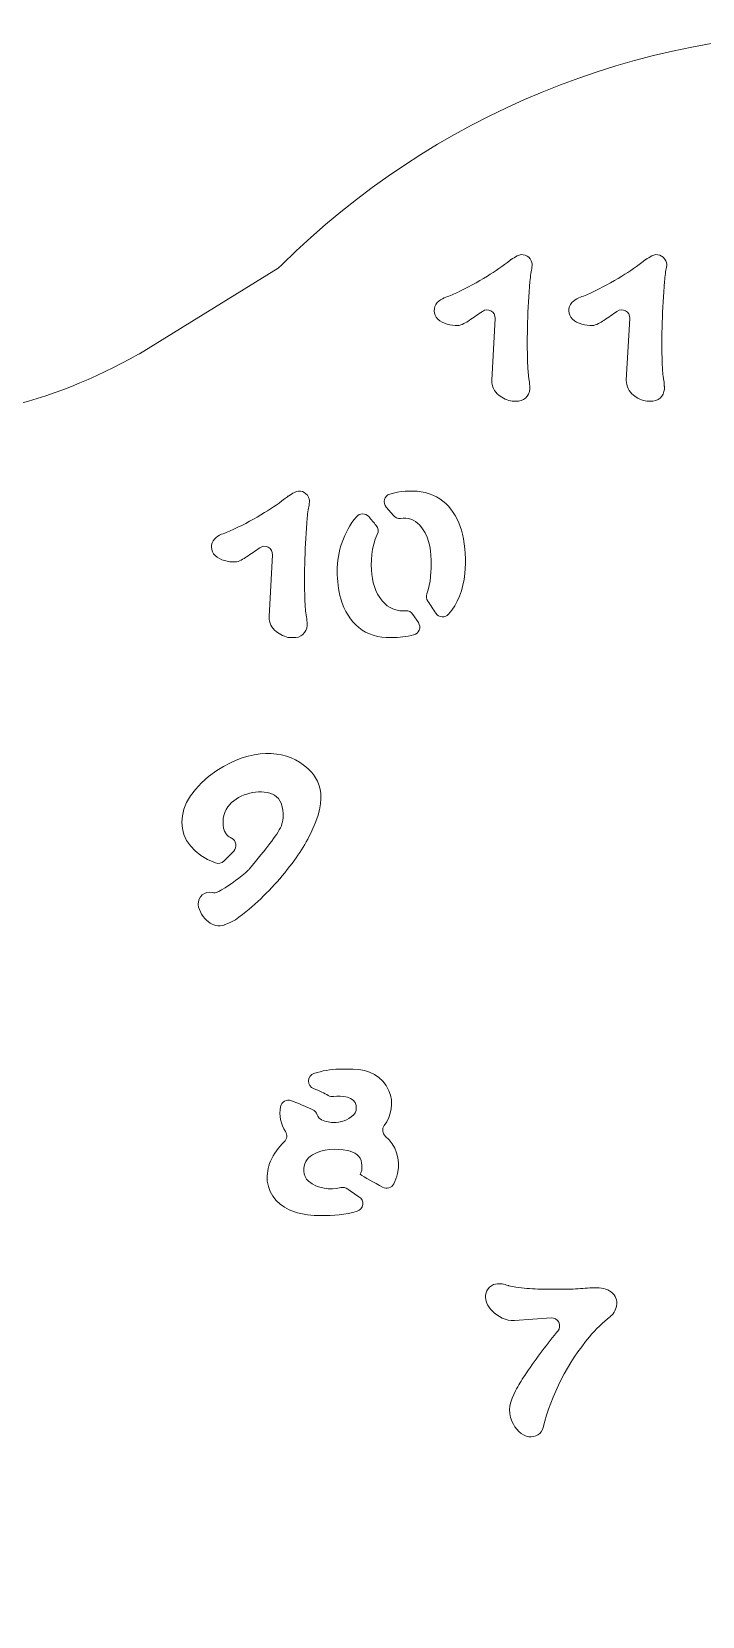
# Model space of a CAD drawing. Header units: millimetres. Extents: x -2159 to -1639, y -1602 to -453.
# Drawn here: x -1842.3 to -1763.4, y -780.8 to -594.2 of the extents above; entities that cross this region are included whole.
import ezdxf

# ---------------------------------------------------------------- set-up
doc = ezdxf.new("R2010")
doc.units = ezdxf.units.MM
doc.header["$MEASUREMENT"] = 0
doc.layers.add('Layer 1', color=7, linetype='Continuous')

msp = doc.modelspace()

# ---------------------------------------------------------------- linework, layer by layer
at = {"layer": 'Layer 1', "color": 250, "lineweight": 9}
for points, knots in [([(-2046.6411, -783.8113), (-2046.6411, -783.8113), (-2046.6576, -789.0378), (-2046.6576, -789.0378), (-2046.6576, -789.0378), (-2046.6576, -789.0378), (-2046.5709, -789.0378), (-2046.5709, -789.0378), (-2046.5709, -789.0378), (-2046.5709, -789.0378), (-2046.5709, -794.0378), (-2046.5709, -794.0378), (-2046.5709, -794.0378), (-2046.5709, -794.0378), (-2026.5709, -794.0378), (-2026.5709, -794.0378), (-2026.5709, -794.0378), (-2026.5709, -794.0378), (-2026.5709, -789.0378), (-2026.5709, -789.0378), (-2026.5709, -789.0378), (-2026.5709, -789.0378), (-1903.3272, -789.0378), (-1903.3272, -789.0378), (-1903.3272, -789.0378), (-1903.3272, -789.0378), (-1903.3272, -794.0378), (-1903.3272, -794.0378), (-1903.3272, -794.0378), (-1903.3272, -794.0378), (-1883.3272, -794.0378), (-1883.3272, -794.0378), (-1883.3272, -794.0378), (-1883.3272, -794.0378), (-1883.3272, -789.0378), (-1883.3272, -789.0378), (-1883.3272, -789.0378), (-1883.3272, -789.0378), (-1761.2076, -789.0378), (-1761.2076, -789.0378), (-1761.2076, -789.0378), (-1761.2076, -789.0378), (-1761.2076, -794.0378), (-1761.2076, -794.0378), (-1761.2076, -794.0378), (-1761.2076, -794.0378), (-1741.2076, -794.0378), (-1741.2076, -794.0378), (-1741.2076, -794.0378), (-1741.2076, -794.0378), (-1741.2076, -789.0378), (-1741.2076, -789.0378), (-1741.2076, -789.0378), (-1741.2076, -789.0378), (-1741.2076, -784.0378), (-1741.2076, -784.0378), (-1741.2076, -784.0378), (-1741.2076, -784.0378), (-1741.2134, -784.0378), (-1741.2134, -784.0378), (-1741.2134, -784.0378), (-1691.0047, -781.5065), (-1651.0759, -739.9983), (-1651.0759, -689.1605), (-1651.0759, -689.1605), (-1651.0759, -636.6918), (-1693.6072, -594.1603), (-1746.0759, -594.1603), (-1746.0759, -594.1603), (-1771.1778, -594.1603), (-1795.0375, -603.9629), (-1812.8924, -621.6006), (-1812.8924, -621.6006), (-1812.8924, -621.6006), (-1813.2964, -621.9997), (-1813.2964, -621.9997), (-1813.2964, -621.9997), (-1813.2964, -621.9997), (-1829.6424, -632.0912), (-1829.6424, -632.0912), (-1829.6424, -632.0912), (-1829.6424, -632.0912), (-1829.7426, -632.1469), (-1829.7426, -632.1469), (-1829.7426, -632.1469), (-1840.2371, -637.9783), (-1850.9289, -640.874), (-1862.9224, -638.975), (-1862.9224, -638.975), (-1870.7094, -637.742), (-1878.0459, -634.6847), (-1885.1789, -631.4401), (-1885.1789, -631.4401), (-1895.1773, -626.8921), (-1896.6165, -626.8921), (-1906.6152, -631.4401), (-1906.6152, -631.4401), (-1913.7481, -634.6847), (-1921.0847, -637.742), (-1928.8716, -638.975), (-1928.8716, -638.975), (-1940.8652, -640.874), (-1951.5568, -637.9783), (-1962.0513, -632.1469), (-1962.0513, -632.1469), (-1962.0513, -632.1469), (-1962.122, -632.1076), (-1962.122, -632.1076), (-1962.122, -632.1076), (-1962.122, -632.1076), (-1978.7088, -622.175), (-1978.7088, -622.175), (-1978.7088, -622.175), (-1978.7088, -622.175), (-1979.1408, -621.7461), (-1979.1408, -621.7461), (-1979.1408, -621.7461), (-1981.7168, -619.1884), (-1984.6376, -616.9848), (-1987.4511, -614.7608), (-1987.4511, -614.7608), (-2003.5915, -601.9944), (-2023.9866, -594.3707), (-2046.1633, -594.3707), (-2046.1633, -594.3707), (-2068.336, -594.3708), (-2088.617, -601.7017), (-2104.8757, -614.7609), (-2104.8757, -614.7609), (-2087.6641, -626.4633), (-2074.5111, -645.6591), (-2067.9563, -665.9926), (-2067.9563, -665.9926), (-2074.0914, -671.7832), (-2077.9215, -679.9897), (-2077.9215, -689.0916), (-2077.9215, -689.0916), (-2077.9215, -699.0582), (-2073.3291, -707.9508), (-2066.1467, -713.7733), (-2066.1467, -713.7733), (-2071.2815, -734.573), (-2083.1803, -754.6828), (-2099.354, -767.4754), (-2099.354, -767.4754), (-2084.3121, -777.7026), (-2066.1743, -783.6632), (-2046.6411, -783.8113)], [0, 0, 0, 0, 0.02631579, 0.02631579, 0.02631579, 0.02631579, 0.05263158, 0.05263158, 0.05263158, 0.05263158, 0.07894737, 0.07894737, 0.07894737, 0.07894737, 0.10526316, 0.10526316, 0.10526316, 0.10526316, 0.13157895, 0.13157895, 0.13157895, 0.13157895, 0.15789474, 0.15789474, 0.15789474, 0.15789474, 0.18421053, 0.18421053, 0.18421053, 0.18421053, 0.21052632, 0.21052632, 0.21052632, 0.21052632, 0.23684211, 0.23684211, 0.23684211, 0.23684211, 0.26315789, 0.26315789, 0.26315789, 0.26315789, 0.28947368, 0.28947368, 0.28947368, 0.28947368, 0.31578947, 0.31578947, 0.31578947, 0.31578947, 0.34210526, 0.34210526, 0.34210526, 0.34210526, 0.36842105, 0.36842105, 0.36842105, 0.36842105, 0.39473684, 0.39473684, 0.39473684, 0.39473684, 0.42105263, 0.42105263, 0.42105263, 0.42105263, 0.44736842, 0.44736842, 0.44736842, 0.44736842, 0.47368421, 0.47368421, 0.47368421, 0.47368421, 0.5, 0.5, 0.5, 0.5, 0.52631579, 0.52631579, 0.52631579, 0.52631579, 0.55263158, 0.55263158, 0.55263158, 0.55263158, 0.57894737, 0.57894737, 0.57894737, 0.57894737, 0.60526316, 0.60526316, 0.60526316, 0.60526316, 0.63157895, 0.63157895, 0.63157895, 0.63157895, 0.65789474, 0.65789474, 0.65789474, 0.65789474, 0.68421053, 0.68421053, 0.68421053, 0.68421053, 0.71052632, 0.71052632, 0.71052632, 0.71052632, 0.73684211, 0.73684211, 0.73684211, 0.73684211, 0.76315789, 0.76315789, 0.76315789, 0.76315789, 0.78947368, 0.78947368, 0.78947368, 0.78947368, 0.81578947, 0.81578947, 0.81578947, 0.81578947, 0.84210526, 0.84210526, 0.84210526, 0.84210526, 0.86842105, 0.86842105, 0.86842105, 0.86842105, 0.89473684, 0.89473684, 0.89473684, 0.89473684, 0.92105263, 0.92105263, 0.92105263, 0.92105263, 0.94736842, 0.94736842, 0.94736842, 0.94736842, 1, 1, 1, 1]), ([(-1789.2554, -627.0944), (-1789.7647, -627.4582), (-1790.2794, -627.8147), (-1790.7989, -628.1558), (-1790.7989, -628.1558), (-1791.1637, -628.3952), (-1791.7123, -628.7484), (-1792.1558, -628.7651), (-1792.1558, -628.7651), (-1792.9036, -628.7911), (-1793.9471, -628.5585), (-1794.4984, -628.0062), (-1794.4984, -628.0062), (-1794.502, -628.0026), (-1794.505, -627.9997), (-1794.5088, -627.9962), (-1794.5088, -627.9962), (-1795.0334, -627.4863), (-1795.0803, -626.6024), (-1794.5696, -626.0622), (-1794.5696, -626.0622), (-1794.3377, -625.8208), (-1794.0575, -625.6301), (-1793.745, -625.5091), (-1793.745, -625.5091), (-1793.252, -625.3187), (-1792.7616, -625.1207), (-1792.2823, -624.8979), (-1792.2823, -624.8979), (-1791.0416, -624.3217), (-1789.8417, -623.6609), (-1788.6748, -622.9474), (-1788.6748, -622.9474), (-1787.7458, -622.3793), (-1786.8462, -621.7617), (-1785.9941, -621.0833), (-1785.9941, -621.0833), (-1785.9627, -621.0583), (-1785.9293, -621.0347), (-1785.8879, -621.0078), (-1785.8879, -621.0078), (-1785.8808, -621.0033), (-1785.875, -620.9997), (-1785.8679, -620.9953), (-1785.8679, -620.9953), (-1785.6356, -620.8531), (-1785.4015, -620.7139), (-1785.167, -620.5749), (-1785.167, -620.5749), (-1784.5541, -620.2107), (-1783.7934, -620.4934), (-1783.5168, -621.132), (-1783.5168, -621.132), (-1783.5125, -621.1416), (-1783.5088, -621.1498), (-1783.5044, -621.1592), (-1783.5044, -621.1592), (-1783.2659, -621.6655), (-1783.488, -622.1226), (-1783.5552, -622.6392), (-1783.5552, -622.6392), (-1783.5954, -622.9524), (-1783.6267, -623.2669), (-1783.6534, -623.5816), (-1783.6534, -623.5816), (-1783.9264, -626.7901), (-1784.0355, -630.0074), (-1783.9328, -633.227), (-1783.9328, -633.227), (-1783.914, -633.8132), (-1783.8723, -634.3996), (-1783.7898, -634.9803), (-1783.7898, -634.9803), (-1783.7874, -634.996), (-1783.7855, -635.0097), (-1783.7824, -635.0254), (-1783.7824, -635.0254), (-1783.7263, -635.3194), (-1783.7013, -635.585), (-1783.6824, -635.8874), (-1783.6824, -635.8874), (-1783.6813, -635.9014), (-1783.6803, -635.913), (-1783.6788, -635.9269), (-1783.6788, -635.9269), (-1783.5877, -636.7886), (-1784.1066, -637.5927), (-1785.0199, -637.6678), (-1785.0199, -637.6678), (-1785.2497, -637.6854), (-1785.512, -637.6806), (-1785.7432, -637.6729), (-1785.7432, -637.6729), (-1786.2104, -637.6679), (-1786.9673, -637.2383), (-1787.3027, -636.9707), (-1787.3027, -636.9707), (-1787.3067, -636.9675), (-1787.3102, -636.9646), (-1787.3142, -636.9616), (-1787.3142, -636.9616), (-1787.8494, -636.5477), (-1788.1618, -635.9059), (-1788.1573, -635.2299), (-1788.1573, -635.2299), (-1788.1571, -635.2141), (-1788.1569, -635.2004), (-1788.156, -635.1845), (-1788.156, -635.1845), (-1788.156, -635.1845), (-1787.7567, -627.9183), (-1787.7567, -627.9183), (-1787.7567, -627.9183), (-1787.7363, -627.5454), (-1787.9196, -627.215), (-1788.2468, -627.0351), (-1788.2468, -627.0351), (-1788.5745, -626.8549), (-1788.9516, -626.8771), (-1789.2554, -627.0944)], [0, 0, 0, 0, 0.03225806, 0.03225806, 0.03225806, 0.03225806, 0.06451613, 0.06451613, 0.06451613, 0.06451613, 0.09677419, 0.09677419, 0.09677419, 0.09677419, 0.12903226, 0.12903226, 0.12903226, 0.12903226, 0.16129032, 0.16129032, 0.16129032, 0.16129032, 0.19354839, 0.19354839, 0.19354839, 0.19354839, 0.22580645, 0.22580645, 0.22580645, 0.22580645, 0.25806452, 0.25806452, 0.25806452, 0.25806452, 0.29032258, 0.29032258, 0.29032258, 0.29032258, 0.32258065, 0.32258065, 0.32258065, 0.32258065, 0.35483871, 0.35483871, 0.35483871, 0.35483871, 0.38709677, 0.38709677, 0.38709677, 0.38709677, 0.41935484, 0.41935484, 0.41935484, 0.41935484, 0.4516129, 0.4516129, 0.4516129, 0.4516129, 0.48387097, 0.48387097, 0.48387097, 0.48387097, 0.51612903, 0.51612903, 0.51612903, 0.51612903, 0.5483871, 0.5483871, 0.5483871, 0.5483871, 0.58064516, 0.58064516, 0.58064516, 0.58064516, 0.61290323, 0.61290323, 0.61290323, 0.61290323, 0.64516129, 0.64516129, 0.64516129, 0.64516129, 0.67741935, 0.67741935, 0.67741935, 0.67741935, 0.70967742, 0.70967742, 0.70967742, 0.70967742, 0.74193548, 0.74193548, 0.74193548, 0.74193548, 0.77419355, 0.77419355, 0.77419355, 0.77419355, 0.80645161, 0.80645161, 0.80645161, 0.80645161, 0.83870968, 0.83870968, 0.83870968, 0.83870968, 0.87096774, 0.87096774, 0.87096774, 0.87096774, 0.90322581, 0.90322581, 0.90322581, 0.90322581, 0.93548387, 0.93548387, 0.93548387, 0.93548387, 1, 1, 1, 1]), ([(-1773.4054, -627.0939), (-1773.9144, -627.4574), (-1774.4287, -627.814), (-1774.9488, -628.1558), (-1774.9488, -628.1558), (-1775.3136, -628.3953), (-1775.8617, -628.7484), (-1776.3056, -628.7651), (-1776.3056, -628.7651), (-1777.0584, -628.7913), (-1778.1005, -628.5576), (-1778.6533, -628.0012), (-1778.6533, -628.0012), (-1779.1835, -627.4912), (-1779.2309, -626.6062), (-1778.7199, -626.0634), (-1778.7199, -626.0634), (-1778.4884, -625.8212), (-1778.2076, -625.6301), (-1777.8951, -625.5091), (-1777.8951, -625.5091), (-1777.4022, -625.3186), (-1776.9118, -625.1207), (-1776.4321, -624.8979), (-1776.4321, -624.8979), (-1775.1915, -624.3217), (-1773.9912, -623.661), (-1772.8245, -622.9474), (-1772.8245, -622.9474), (-1771.8956, -622.3793), (-1770.9962, -621.7614), (-1770.1438, -621.0832), (-1770.1438, -621.0832), (-1770.1127, -621.0585), (-1770.0799, -621.0355), (-1770.0387, -621.0085), (-1770.0387, -621.0085), (-1770.031, -621.0035), (-1770.0242, -620.9988), (-1770.0159, -620.994), (-1770.0159, -620.994), (-1769.7841, -620.8527), (-1769.5506, -620.7134), (-1769.317, -620.5749), (-1769.317, -620.5749), (-1768.7033, -620.2101), (-1767.9435, -620.4938), (-1767.6659, -621.1328), (-1767.6659, -621.1328), (-1767.6618, -621.1416), (-1767.6584, -621.1496), (-1767.6542, -621.1585), (-1767.6542, -621.1585), (-1767.4154, -621.6662), (-1767.6379, -622.1213), (-1767.7049, -622.6392), (-1767.7049, -622.6392), (-1767.7453, -622.9524), (-1767.7765, -623.2669), (-1767.8031, -623.5816), (-1767.8031, -623.5816), (-1768.076, -626.7882), (-1768.1856, -630.0099), (-1768.0826, -633.227), (-1768.0826, -633.227), (-1768.0638, -633.8123), (-1768.022, -634.3982), (-1767.9401, -634.9783), (-1767.9401, -634.9783), (-1767.9375, -634.9949), (-1767.9352, -635.0091), (-1767.9319, -635.0259), (-1767.9319, -635.0259), (-1767.8752, -635.3194), (-1767.8514, -635.5853), (-1767.8322, -635.8876), (-1767.8322, -635.8876), (-1767.8311, -635.9014), (-1767.8303, -635.9128), (-1767.829, -635.9266), (-1767.829, -635.9266), (-1767.7376, -636.7886), (-1768.2565, -637.5927), (-1769.1702, -637.6678), (-1769.1702, -637.6678), (-1769.3987, -637.6858), (-1769.6627, -637.6806), (-1769.893, -637.6729), (-1769.893, -637.6729), (-1770.3607, -637.6679), (-1771.1175, -637.2375), (-1771.4532, -636.9704), (-1771.4532, -636.9704), (-1771.4569, -636.9672), (-1771.4603, -636.9649), (-1771.4641, -636.9618), (-1771.4641, -636.9618), (-1771.9994, -636.5478), (-1772.3116, -635.9067), (-1772.3074, -635.2304), (-1772.3074, -635.2304), (-1772.3072, -635.2141), (-1772.3068, -635.2008), (-1772.3058, -635.1845), (-1772.3058, -635.1845), (-1772.3058, -635.1845), (-1771.9067, -627.918), (-1771.9067, -627.918), (-1771.9067, -627.918), (-1771.8862, -627.545), (-1772.0696, -627.2147), (-1772.3969, -627.0348), (-1772.3969, -627.0348), (-1772.7243, -626.8547), (-1773.1014, -626.8769), (-1773.4054, -627.0939)], [0, 0, 0, 0, 0.03333333, 0.03333333, 0.03333333, 0.03333333, 0.06666667, 0.06666667, 0.06666667, 0.06666667, 0.1, 0.1, 0.1, 0.1, 0.13333333, 0.13333333, 0.13333333, 0.13333333, 0.16666667, 0.16666667, 0.16666667, 0.16666667, 0.2, 0.2, 0.2, 0.2, 0.23333333, 0.23333333, 0.23333333, 0.23333333, 0.26666667, 0.26666667, 0.26666667, 0.26666667, 0.3, 0.3, 0.3, 0.3, 0.33333333, 0.33333333, 0.33333333, 0.33333333, 0.36666667, 0.36666667, 0.36666667, 0.36666667, 0.4, 0.4, 0.4, 0.4, 0.43333333, 0.43333333, 0.43333333, 0.43333333, 0.46666667, 0.46666667, 0.46666667, 0.46666667, 0.5, 0.5, 0.5, 0.5, 0.53333333, 0.53333333, 0.53333333, 0.53333333, 0.56666667, 0.56666667, 0.56666667, 0.56666667, 0.6, 0.6, 0.6, 0.6, 0.63333333, 0.63333333, 0.63333333, 0.63333333, 0.66666667, 0.66666667, 0.66666667, 0.66666667, 0.7, 0.7, 0.7, 0.7, 0.73333333, 0.73333333, 0.73333333, 0.73333333, 0.76666667, 0.76666667, 0.76666667, 0.76666667, 0.8, 0.8, 0.8, 0.8, 0.83333333, 0.83333333, 0.83333333, 0.83333333, 0.86666667, 0.86666667, 0.86666667, 0.86666667, 0.9, 0.9, 0.9, 0.9, 0.93333333, 0.93333333, 0.93333333, 0.93333333, 1, 1, 1, 1]), ([(-1815.4837, -654.9384), (-1815.9926, -655.3016), (-1816.5071, -655.6578), (-1817.0277, -656.0002), (-1817.0277, -656.0002), (-1817.394, -656.2415), (-1817.9377, -656.5928), (-1818.384, -656.6096), (-1818.384, -656.6096), (-1819.1261, -656.6356), (-1820.1789, -656.4035), (-1820.7251, -655.8525), (-1820.7251, -655.8525), (-1820.7294, -655.848), (-1820.7331, -655.8445), (-1820.7375, -655.8403), (-1820.7375, -655.8403), (-1821.2532, -655.3384), (-1821.3136, -654.4387), (-1820.7987, -653.9086), (-1820.7987, -653.9086), (-1820.5669, -653.6661), (-1820.2866, -653.4752), (-1819.9733, -653.3541), (-1819.9733, -653.3541), (-1819.4805, -653.1636), (-1818.99, -652.9662), (-1818.5108, -652.7433), (-1818.5108, -652.7433), (-1817.2701, -652.1671), (-1816.0699, -651.5065), (-1814.9031, -650.7932), (-1814.9031, -650.7932), (-1813.978, -650.227), (-1813.0822, -649.6115), (-1812.2248, -648.9294), (-1812.2248, -648.9294), (-1812.2153, -648.9219), (-1812.2071, -648.9157), (-1812.1972, -648.9085), (-1812.1972, -648.9085), (-1812.1675, -648.8866), (-1812.1367, -648.8654), (-1812.1051, -648.8461), (-1812.1051, -648.8461), (-1811.8699, -648.7018), (-1811.6325, -648.5609), (-1811.3953, -648.4201), (-1811.3953, -648.4201), (-1810.7805, -648.0553), (-1810.0237, -648.3388), (-1809.744, -648.9778), (-1809.744, -648.9778), (-1809.7406, -648.9861), (-1809.7375, -648.9934), (-1809.7336, -649.0015), (-1809.7336, -649.0015), (-1809.493, -649.5126), (-1809.7167, -649.9641), (-1809.784, -650.4838), (-1809.784, -650.4838), (-1809.8245, -650.7972), (-1809.8549, -651.1121), (-1809.8817, -651.427), (-1809.8817, -651.427), (-1810.1547, -654.6355), (-1810.2638, -657.8524), (-1810.1611, -661.0715), (-1810.1611, -661.0715), (-1810.1425, -661.6561), (-1810.1008, -662.2407), (-1810.0197, -662.8199), (-1810.0197, -662.8199), (-1810.0171, -662.8386), (-1810.0143, -662.8542), (-1810.0108, -662.8725), (-1810.0108, -662.8725), (-1809.9528, -663.1645), (-1809.9296, -663.4325), (-1809.9106, -663.7332), (-1809.9106, -663.7332), (-1809.9097, -663.747), (-1809.9085, -663.7588), (-1809.9071, -663.7723), (-1809.9071, -663.7723), (-1809.8168, -664.6296), (-1810.3301, -665.4293), (-1811.2344, -665.512), (-1811.2344, -665.512), (-1811.2428, -665.5128), (-1811.2503, -665.5135), (-1811.2587, -665.514), (-1811.2587, -665.514), (-1811.483, -665.5283), (-1811.7295, -665.5258), (-1811.9542, -665.5181), (-1811.9542, -665.5181), (-1811.9614, -665.518), (-1811.9672, -665.5178), (-1811.9745, -665.5178), (-1811.9745, -665.5178), (-1812.4269, -665.5122), (-1813.189, -665.0887), (-1813.5319, -664.8154), (-1813.5319, -664.8154), (-1813.5355, -664.8123), (-1813.5387, -664.8099), (-1813.5428, -664.8067), (-1813.5428, -664.8067), (-1814.0769, -664.393), (-1814.3895, -663.7527), (-1814.3868, -663.0776), (-1814.3868, -663.0776), (-1814.3868, -663.0609), (-1814.3861, -663.0465), (-1814.3851, -663.0297), (-1814.3851, -663.0297), (-1814.3851, -663.0297), (-1813.9854, -655.7624), (-1813.9854, -655.7624), (-1813.9854, -655.7624), (-1813.9649, -655.3896), (-1814.1481, -655.0592), (-1814.4753, -654.8793), (-1814.4753, -654.8793), (-1814.8027, -654.6992), (-1815.1796, -654.7212), (-1815.4837, -654.9384)], [0, 0, 0, 0, 0.03030303, 0.03030303, 0.03030303, 0.03030303, 0.06060606, 0.06060606, 0.06060606, 0.06060606, 0.09090909, 0.09090909, 0.09090909, 0.09090909, 0.12121212, 0.12121212, 0.12121212, 0.12121212, 0.15151515, 0.15151515, 0.15151515, 0.15151515, 0.18181818, 0.18181818, 0.18181818, 0.18181818, 0.21212121, 0.21212121, 0.21212121, 0.21212121, 0.24242424, 0.24242424, 0.24242424, 0.24242424, 0.27272727, 0.27272727, 0.27272727, 0.27272727, 0.3030303, 0.3030303, 0.3030303, 0.3030303, 0.33333333, 0.33333333, 0.33333333, 0.33333333, 0.36363636, 0.36363636, 0.36363636, 0.36363636, 0.39393939, 0.39393939, 0.39393939, 0.39393939, 0.42424242, 0.42424242, 0.42424242, 0.42424242, 0.45454545, 0.45454545, 0.45454545, 0.45454545, 0.48484848, 0.48484848, 0.48484848, 0.48484848, 0.51515152, 0.51515152, 0.51515152, 0.51515152, 0.54545455, 0.54545455, 0.54545455, 0.54545455, 0.57575758, 0.57575758, 0.57575758, 0.57575758, 0.60606061, 0.60606061, 0.60606061, 0.60606061, 0.63636364, 0.63636364, 0.63636364, 0.63636364, 0.66666667, 0.66666667, 0.66666667, 0.66666667, 0.6969697, 0.6969697, 0.6969697, 0.6969697, 0.72727273, 0.72727273, 0.72727273, 0.72727273, 0.75757576, 0.75757576, 0.75757576, 0.75757576, 0.78787879, 0.78787879, 0.78787879, 0.78787879, 0.81818182, 0.81818182, 0.81818182, 0.81818182, 0.84848485, 0.84848485, 0.84848485, 0.84848485, 0.87878788, 0.87878788, 0.87878788, 0.87878788, 0.90909091, 0.90909091, 0.90909091, 0.90909091, 0.93939394, 0.93939394, 0.93939394, 0.93939394, 1, 1, 1, 1]), ([(-1800.1556, -648.6248), (-1798.9923, -648.262), (-1797.7433, -648.1592), (-1796.4853, -648.3425), (-1796.4853, -648.3425), (-1793.8095, -648.7316), (-1792.1795, -650.8478), (-1791.5953, -653.3406), (-1791.5953, -653.3406), (-1791.247, -654.8272), (-1791.1687, -656.4292), (-1791.3139, -657.9499), (-1791.3139, -657.9499), (-1791.502, -659.9161), (-1792.1779, -661.5255), (-1793.2295, -662.7467), (-1793.2295, -662.7467), (-1793.4307, -662.9803), (-1793.704, -663.0946), (-1794.0114, -663.0743), (-1794.0114, -663.0743), (-1794.3191, -663.054), (-1794.5747, -662.9042), (-1794.7431, -662.6459), (-1794.7431, -662.6459), (-1795.0532, -662.1705), (-1795.358, -661.6915), (-1795.6781, -661.2205), (-1795.6781, -661.2205), (-1795.8553, -660.96), (-1795.893, -660.6576), (-1795.7847, -660.3618), (-1795.7847, -660.3618), (-1795.3305, -659.1169), (-1795.266, -657.5188), (-1795.293, -656.412), (-1795.293, -656.412), (-1795.3291, -654.9328), (-1795.6177, -653.3938), (-1796.6439, -652.2645), (-1796.6439, -652.2645), (-1797.2759, -651.5687), (-1798.0623, -651.3921), (-1798.9164, -651.4758), (-1798.9164, -651.4758), (-1799.2333, -651.5069), (-1799.5193, -651.3923), (-1799.7273, -651.1514), (-1799.7273, -651.1514), (-1799.7273, -651.1514), (-1800.5913, -650.1505), (-1800.5913, -650.1505), (-1800.5913, -650.1505), (-1800.8065, -649.9012), (-1800.8759, -649.5867), (-1800.7853, -649.27), (-1800.7853, -649.27), (-1800.6949, -648.9533), (-1800.47, -648.7229), (-1800.1556, -648.6248)], [0, 0, 0, 0, 0.0625, 0.0625, 0.0625, 0.0625, 0.125, 0.125, 0.125, 0.125, 0.1875, 0.1875, 0.1875, 0.1875, 0.25, 0.25, 0.25, 0.25, 0.3125, 0.3125, 0.3125, 0.3125, 0.375, 0.375, 0.375, 0.375, 0.4375, 0.4375, 0.4375, 0.4375, 0.5, 0.5, 0.5, 0.5, 0.5625, 0.5625, 0.5625, 0.5625, 0.625, 0.625, 0.625, 0.625, 0.6875, 0.6875, 0.6875, 0.6875, 0.75, 0.75, 0.75, 0.75, 0.8125, 0.8125, 0.8125, 0.8125, 0.875, 0.875, 0.875, 0.875, 1, 1, 1, 1]), ([(-1806.3494, -657.6953), (-1806.3629, -655.3553), (-1805.5804, -653.0649), (-1804.0878, -651.2834), (-1804.0878, -651.2834), (-1803.9029, -651.0628), (-1803.6562, -650.9462), (-1803.3684, -650.9439), (-1803.3684, -650.9439), (-1803.0806, -650.9415), (-1802.8322, -651.0537), (-1802.6437, -651.2714), (-1802.6437, -651.2714), (-1802.3435, -651.6174), (-1802.0497, -651.9716), (-1801.7571, -652.3236), (-1801.7571, -652.3236), (-1801.5104, -652.6199), (-1801.4654, -653.0113), (-1801.6383, -653.3562), (-1801.6383, -653.3562), (-1802.3489, -654.7712), (-1802.4247, -656.6988), (-1802.2777, -658.0853), (-1802.2777, -658.0853), (-1802.1386, -659.3966), (-1801.6824, -660.6143), (-1800.7115, -661.5399), (-1800.7115, -661.5399), (-1800.048, -662.1725), (-1799.1907, -662.4421), (-1798.3109, -662.3707), (-1798.3109, -662.3707), (-1797.9589, -662.3421), (-1797.6427, -662.4944), (-1797.4458, -662.7877), (-1797.4458, -662.7877), (-1797.4458, -662.7877), (-1796.7965, -663.7548), (-1796.7965, -663.7548), (-1796.7965, -663.7548), (-1796.619, -664.0196), (-1796.5844, -664.3265), (-1796.699, -664.6242), (-1796.699, -664.6242), (-1796.8134, -664.9221), (-1797.0451, -665.1267), (-1797.3545, -665.204), (-1797.3545, -665.204), (-1798.1727, -665.4078), (-1799.0531, -665.5137), (-1799.983, -665.516), (-1799.983, -665.516), (-1799.993, -665.516), (-1800.0018, -665.5163), (-1800.0121, -665.5167), (-1800.0121, -665.5167), (-1803.0553, -665.6187), (-1805.1102, -663.8042), (-1805.922, -660.952), (-1805.922, -660.952), (-1806.2219, -659.8982), (-1806.3648, -658.7983), (-1806.3496, -657.7141), (-1806.3496, -657.7141), (-1806.3496, -657.7074), (-1806.3494, -657.7017), (-1806.3494, -657.6953)], [0, 0, 0, 0, 0.05555556, 0.05555556, 0.05555556, 0.05555556, 0.11111111, 0.11111111, 0.11111111, 0.11111111, 0.16666667, 0.16666667, 0.16666667, 0.16666667, 0.22222222, 0.22222222, 0.22222222, 0.22222222, 0.27777778, 0.27777778, 0.27777778, 0.27777778, 0.33333333, 0.33333333, 0.33333333, 0.33333333, 0.38888889, 0.38888889, 0.38888889, 0.38888889, 0.44444444, 0.44444444, 0.44444444, 0.44444444, 0.5, 0.5, 0.5, 0.5, 0.55555556, 0.55555556, 0.55555556, 0.55555556, 0.61111111, 0.61111111, 0.61111111, 0.61111111, 0.66666667, 0.66666667, 0.66666667, 0.66666667, 0.72222222, 0.72222222, 0.72222222, 0.72222222, 0.77777778, 0.77777778, 0.77777778, 0.77777778, 0.83333333, 0.83333333, 0.83333333, 0.83333333, 0.88888889, 0.88888889, 0.88888889, 0.88888889, 1, 1, 1, 1]), ([(-1816.6757, -692.7591), (-1814.7282, -690.2902), (-1813.4807, -688.9377), (-1812.9337, -687.6845), (-1812.9337, -687.6845), (-1812.9215, -687.6567), (-1812.9123, -687.6326), (-1812.9026, -687.6037), (-1812.9026, -687.6037), (-1812.6485, -686.8376), (-1812.6862, -686.0783), (-1812.8737, -685.3279), (-1812.8737, -685.3279), (-1812.8755, -685.3212), (-1812.8767, -685.3158), (-1812.8783, -685.3089), (-1812.8783, -685.3089), (-1813.0718, -684.4594), (-1813.7488, -683.9001), (-1814.5871, -683.7493), (-1814.5871, -683.7493), (-1814.5959, -683.7479), (-1814.6035, -683.7463), (-1814.6125, -683.7453), (-1814.6125, -683.7453), (-1816.3516, -683.4807), (-1818.5187, -684.16), (-1819.4263, -685.7492), (-1819.4263, -685.7492), (-1819.4324, -685.76), (-1819.4377, -685.7696), (-1819.4436, -685.7806), (-1819.4436, -685.7806), (-1819.8665, -686.5912), (-1819.9713, -687.819), (-1819.4482, -688.6247), (-1819.4482, -688.6247), (-1819.4069, -688.6883), (-1819.3655, -688.7385), (-1819.3109, -688.7912), (-1819.3109, -688.7912), (-1819.1581, -688.9382), (-1818.9873, -689.0511), (-1818.8056, -689.1422), (-1818.8056, -689.1422), (-1818.5265, -689.2817), (-1818.3472, -689.5236), (-1818.2948, -689.8313), (-1818.2948, -689.8313), (-1818.2423, -690.139), (-1818.3314, -690.4266), (-1818.5488, -690.6507), (-1818.5488, -690.6507), (-1818.5488, -690.6507), (-1819.6859, -691.824), (-1819.6859, -691.824), (-1819.6859, -691.824), (-1819.9555, -692.1022), (-1820.3421, -692.1885), (-1820.7042, -692.0506), (-1820.7042, -692.0506), (-1825.8861, -690.0817), (-1826.1174, -684.8906), (-1820.5204, -681.1707), (-1820.5204, -681.1707), (-1816.4776, -678.4836), (-1812.6058, -678.7531), (-1810.3595, -680.4932), (-1810.3595, -680.4932), (-1808.6868, -681.7889), (-1806.9089, -683.8934), (-1809.8231, -689.2452), (-1809.8231, -689.2452), (-1810.2937, -690.1085), (-1810.8206, -690.9417), (-1811.3999, -691.7365), (-1811.3999, -691.7365), (-1812.8577, -693.737), (-1814.5387, -695.5678), (-1816.3925, -697.2071), (-1816.3925, -697.2071), (-1817.2656, -697.9791), (-1818.5161, -699.0371), (-1819.6513, -699.3604), (-1819.6513, -699.3604), (-1819.6576, -699.3622), (-1819.6633, -699.3639), (-1819.6698, -699.366), (-1819.6698, -699.366), (-1820.3052, -699.5608), (-1820.9976, -699.4255), (-1821.5077, -699.0015), (-1821.5077, -699.0015), (-1821.512, -698.9979), (-1821.5156, -698.9949), (-1821.5201, -698.9915), (-1821.5201, -698.9915), (-1822.1099, -698.5175), (-1822.6628, -697.7368), (-1822.7138, -696.9601), (-1822.7138, -696.9601), (-1822.7142, -696.9545), (-1822.7145, -696.9495), (-1822.7149, -696.944), (-1822.7149, -696.944), (-1822.7903, -696.0289), (-1821.94, -695.3197), (-1821.0645, -695.5384), (-1821.0645, -695.5384), (-1820.8384, -695.5949), (-1820.6261, -695.5726), (-1820.4166, -695.47), (-1820.4166, -695.47), (-1820.263, -695.3944), (-1820.1104, -695.3091), (-1819.9858, -695.2339), (-1819.9858, -695.2339), (-1818.8607, -694.5576), (-1817.7808, -693.7527), (-1816.7939, -692.8839), (-1816.7939, -692.8839), (-1816.7485, -692.844), (-1816.7132, -692.8065), (-1816.6757, -692.7591)], [0, 0, 0, 0, 0.03125, 0.03125, 0.03125, 0.03125, 0.0625, 0.0625, 0.0625, 0.0625, 0.09375, 0.09375, 0.09375, 0.09375, 0.125, 0.125, 0.125, 0.125, 0.15625, 0.15625, 0.15625, 0.15625, 0.1875, 0.1875, 0.1875, 0.1875, 0.21875, 0.21875, 0.21875, 0.21875, 0.25, 0.25, 0.25, 0.25, 0.28125, 0.28125, 0.28125, 0.28125, 0.3125, 0.3125, 0.3125, 0.3125, 0.34375, 0.34375, 0.34375, 0.34375, 0.375, 0.375, 0.375, 0.375, 0.40625, 0.40625, 0.40625, 0.40625, 0.4375, 0.4375, 0.4375, 0.4375, 0.46875, 0.46875, 0.46875, 0.46875, 0.5, 0.5, 0.5, 0.5, 0.53125, 0.53125, 0.53125, 0.53125, 0.5625, 0.5625, 0.5625, 0.5625, 0.59375, 0.59375, 0.59375, 0.59375, 0.625, 0.625, 0.625, 0.625, 0.65625, 0.65625, 0.65625, 0.65625, 0.6875, 0.6875, 0.6875, 0.6875, 0.71875, 0.71875, 0.71875, 0.71875, 0.75, 0.75, 0.75, 0.75, 0.78125, 0.78125, 0.78125, 0.78125, 0.8125, 0.8125, 0.8125, 0.8125, 0.84375, 0.84375, 0.84375, 0.84375, 0.875, 0.875, 0.875, 0.875, 0.90625, 0.90625, 0.90625, 0.90625, 0.9375, 0.9375, 0.9375, 0.9375, 1, 1, 1, 1]), ([(-1812.4498, -723.6879), (-1813.0215, -722.8307), (-1813.2107, -721.7714), (-1813.0265, -720.7658), (-1813.0265, -720.7658), (-1812.9739, -720.4777), (-1812.8119, -720.2512), (-1812.5561, -720.1084), (-1812.5561, -720.1084), (-1812.3005, -719.9655), (-1812.0225, -719.9463), (-1811.7497, -720.0523), (-1811.7497, -720.0523), (-1810.9196, -720.3749), (-1810.0439, -720.7711), (-1809.2391, -721.1148), (-1809.2391, -721.1148), (-1808.9757, -721.2274), (-1808.7934, -721.4283), (-1808.707, -721.7017), (-1808.707, -721.7017), (-1808.7045, -721.7104), (-1808.7015, -721.7191), (-1808.6984, -721.7279), (-1808.6984, -721.7279), (-1808.6304, -721.9243), (-1808.5178, -722.0743), (-1808.348, -722.1939), (-1808.348, -722.1939), (-1807.9423, -722.4796), (-1807.3192, -722.5984), (-1806.8493, -722.629), (-1806.8493, -722.629), (-1806.8281, -722.6302), (-1806.8102, -722.6312), (-1806.7889, -722.6312), (-1806.7889, -722.6312), (-1805.9316, -722.6317), (-1805.0846, -722.3738), (-1804.4658, -721.7614), (-1804.4658, -721.7614), (-1804.4614, -721.7569), (-1804.4578, -721.7533), (-1804.4532, -721.749), (-1804.4532, -721.749), (-1804.1193, -721.4305), (-1804.0597, -721.0588), (-1804.1309, -720.6186), (-1804.1309, -720.6186), (-1804.3043, -719.5644), (-1805.8212, -719.4508), (-1806.7957, -719.5662), (-1806.7957, -719.5662), (-1807.0201, -719.593), (-1807.2213, -719.5477), (-1807.4125, -719.4275), (-1807.4125, -719.4275), (-1807.8077, -719.1788), (-1808.4673, -718.8934), (-1809.1361, -718.6302), (-1809.1361, -718.6302), (-1809.514, -718.4817), (-1809.7473, -718.1298), (-1809.7375, -717.7241), (-1809.7375, -717.7241), (-1809.7274, -717.3185), (-1809.4772, -716.9784), (-1809.0926, -716.8485), (-1809.0926, -716.8485), (-1808.1372, -716.5259), (-1807.1164, -716.3685), (-1806.1319, -716.3391), (-1806.1319, -716.3391), (-1805.581, -716.3228), (-1805.0301, -716.3222), (-1804.493, -716.3299), (-1804.493, -716.3299), (-1804.4853, -716.3301), (-1804.4789, -716.3299), (-1804.4714, -716.3299), (-1804.4714, -716.3299), (-1802.6654, -716.316), (-1801.012, -717.1616), (-1800.2683, -718.8819), (-1800.2683, -718.8819), (-1799.6546, -720.3022), (-1799.9491, -721.8049), (-1800.8127, -722.9843), (-1800.8127, -722.9843), (-1801.1032, -723.381), (-1801.0446, -723.929), (-1800.6765, -724.2547), (-1800.6765, -724.2547), (-1799.4504, -725.3412), (-1798.8688, -726.9037), (-1799.2437, -728.6116), (-1799.2437, -728.6116), (-1799.3412, -729.057), (-1799.4962, -729.469), (-1799.7, -729.85), (-1799.7, -729.85), (-1799.8251, -730.0835), (-1800.0171, -730.2395), (-1800.2714, -730.3135), (-1800.2714, -730.3135), (-1800.5257, -730.3874), (-1800.7714, -730.3593), (-1801.0021, -730.2293), (-1801.0021, -730.2293), (-1801.9596, -729.6904), (-1803.2022, -729.1077), (-1803.6442, -728.6909), (-1803.6442, -728.6909), (-1803.5913, -728.5876), (-1803.5456, -728.4802), (-1803.5082, -728.3695), (-1803.5082, -728.3695), (-1803.4748, -728.2705), (-1803.4595, -728.181), (-1803.4585, -728.076), (-1803.4585, -728.076), (-1803.4561, -727.8621), (-1803.4511, -727.6392), (-1803.478, -727.4319), (-1803.478, -727.4319), (-1803.4787, -727.4255), (-1803.4792, -727.42), (-1803.4801, -727.4138), (-1803.4801, -727.4138), (-1803.5763, -726.5253), (-1804.3312, -726.0878), (-1805.1324, -725.921), (-1805.1324, -725.921), (-1806.4471, -725.6479), (-1808.082, -725.7076), (-1809.2602, -726.4123), (-1809.2602, -726.4123), (-1809.9998, -726.8375), (-1810.284, -727.5294), (-1810.284, -728.3509), (-1810.284, -728.3509), (-1810.2913, -728.7999), (-1810.0831, -729.2313), (-1809.7462, -729.5244), (-1809.7462, -729.5244), (-1809.7364, -729.533), (-1809.7278, -729.5405), (-1809.7176, -729.5486), (-1809.7176, -729.5486), (-1808.6493, -730.4078), (-1807.2221, -730.6353), (-1805.9309, -730.2968), (-1805.9309, -730.2968), (-1805.637, -730.2196), (-1805.3515, -730.2778), (-1805.111, -730.4631), (-1805.111, -730.4631), (-1804.7393, -730.7498), (-1804.2683, -731.0647), (-1803.7935, -731.3584), (-1803.7935, -731.3584), (-1803.4699, -731.5586), (-1803.3034, -731.9079), (-1803.3515, -732.2854), (-1803.3515, -732.2854), (-1803.3997, -732.6628), (-1803.6487, -732.959), (-1804.0123, -733.0714), (-1804.0123, -733.0714), (-1805.3741, -733.4927), (-1806.8358, -733.6234), (-1808.2732, -733.5905), (-1808.2732, -733.5905), (-1808.2792, -733.5903), (-1808.2843, -733.5903), (-1808.2903, -733.5903), (-1808.2903, -733.5903), (-1809.3473, -733.5852), (-1810.3873, -733.4696), (-1811.3978, -733.1479), (-1811.3978, -733.1479), (-1813.0589, -732.6189), (-1814.4002, -731.3101), (-1814.5863, -729.5207), (-1814.5863, -729.5207), (-1814.5871, -729.5131), (-1814.5875, -729.5065), (-1814.588, -729.4988), (-1814.588, -729.4988), (-1814.6515, -728.7096), (-1814.5249, -727.9101), (-1814.2046, -727.1852), (-1814.2046, -727.1852), (-1813.8216, -726.3194), (-1813.2693, -725.5461), (-1812.5885, -724.905), (-1812.5885, -724.905), (-1812.2486, -724.5848), (-1812.1908, -724.0764), (-1812.4498, -723.6879)], [0, 0, 0, 0, 0.01960784, 0.01960784, 0.01960784, 0.01960784, 0.03921569, 0.03921569, 0.03921569, 0.03921569, 0.05882353, 0.05882353, 0.05882353, 0.05882353, 0.07843137, 0.07843137, 0.07843137, 0.07843137, 0.09803922, 0.09803922, 0.09803922, 0.09803922, 0.11764706, 0.11764706, 0.11764706, 0.11764706, 0.1372549, 0.1372549, 0.1372549, 0.1372549, 0.15686275, 0.15686275, 0.15686275, 0.15686275, 0.17647059, 0.17647059, 0.17647059, 0.17647059, 0.19607843, 0.19607843, 0.19607843, 0.19607843, 0.21568627, 0.21568627, 0.21568627, 0.21568627, 0.23529412, 0.23529412, 0.23529412, 0.23529412, 0.25490196, 0.25490196, 0.25490196, 0.25490196, 0.2745098, 0.2745098, 0.2745098, 0.2745098, 0.29411765, 0.29411765, 0.29411765, 0.29411765, 0.31372549, 0.31372549, 0.31372549, 0.31372549, 0.33333333, 0.33333333, 0.33333333, 0.33333333, 0.35294118, 0.35294118, 0.35294118, 0.35294118, 0.37254902, 0.37254902, 0.37254902, 0.37254902, 0.39215686, 0.39215686, 0.39215686, 0.39215686, 0.41176471, 0.41176471, 0.41176471, 0.41176471, 0.43137255, 0.43137255, 0.43137255, 0.43137255, 0.45098039, 0.45098039, 0.45098039, 0.45098039, 0.47058824, 0.47058824, 0.47058824, 0.47058824, 0.49019608, 0.49019608, 0.49019608, 0.49019608, 0.50980392, 0.50980392, 0.50980392, 0.50980392, 0.52941176, 0.52941176, 0.52941176, 0.52941176, 0.54901961, 0.54901961, 0.54901961, 0.54901961, 0.56862745, 0.56862745, 0.56862745, 0.56862745, 0.58823529, 0.58823529, 0.58823529, 0.58823529, 0.60784314, 0.60784314, 0.60784314, 0.60784314, 0.62745098, 0.62745098, 0.62745098, 0.62745098, 0.64705882, 0.64705882, 0.64705882, 0.64705882, 0.66666667, 0.66666667, 0.66666667, 0.66666667, 0.68627451, 0.68627451, 0.68627451, 0.68627451, 0.70588235, 0.70588235, 0.70588235, 0.70588235, 0.7254902, 0.7254902, 0.7254902, 0.7254902, 0.74509804, 0.74509804, 0.74509804, 0.74509804, 0.76470588, 0.76470588, 0.76470588, 0.76470588, 0.78431373, 0.78431373, 0.78431373, 0.78431373, 0.80392157, 0.80392157, 0.80392157, 0.80392157, 0.82352941, 0.82352941, 0.82352941, 0.82352941, 0.84313725, 0.84313725, 0.84313725, 0.84313725, 0.8627451, 0.8627451, 0.8627451, 0.8627451, 0.88235294, 0.88235294, 0.88235294, 0.88235294, 0.90196078, 0.90196078, 0.90196078, 0.90196078, 0.92156863, 0.92156863, 0.92156863, 0.92156863, 0.94117647, 0.94117647, 0.94117647, 0.94117647, 0.96078431, 0.96078431, 0.96078431, 0.96078431, 1, 1, 1, 1]), ([(-1781.1764, -745.6437), (-1781.1764, -745.6437), (-1785.4935, -745.9345), (-1785.4935, -745.9345), (-1785.4935, -745.9345), (-1786.4359, -746.0036), (-1787.4824, -745.4871), (-1788.1089, -744.8086), (-1788.1089, -744.8086), (-1788.1135, -744.8034), (-1788.1174, -744.7993), (-1788.1221, -744.7943), (-1788.1221, -744.7943), (-1788.5368, -744.3634), (-1788.8453, -743.8442), (-1788.8875, -743.2359), (-1788.8875, -743.2359), (-1788.8879, -743.2311), (-1788.8881, -743.227), (-1788.8888, -743.222), (-1788.8888, -743.222), (-1788.9501, -742.4922), (-1788.4309, -741.7703), (-1787.6961, -741.6477), (-1787.6961, -741.6477), (-1787.1226, -741.5527), (-1786.7312, -741.6555), (-1786.2076, -741.8258), (-1786.2076, -741.8258), (-1786.1911, -741.831), (-1786.1772, -741.8351), (-1786.1605, -741.8397), (-1786.1605, -741.8397), (-1785.8779, -741.9157), (-1785.5912, -741.9787), (-1785.301, -742.0182), (-1785.301, -742.0182), (-1784.4478, -742.1345), (-1783.5885, -742.2058), (-1782.7279, -742.2334), (-1782.7279, -742.2334), (-1781.3411, -742.2776), (-1779.9529, -742.2744), (-1778.581, -742.2338), (-1778.581, -742.2338), (-1778.572, -742.2336), (-1778.5645, -742.2332), (-1778.5556, -742.2327), (-1778.5556, -742.2327), (-1777.8076, -742.1908), (-1777.0574, -742.1324), (-1776.3106, -742.0939), (-1776.3106, -742.0939), (-1776.3031, -742.0936), (-1776.2971, -742.0932), (-1776.2896, -742.0931), (-1776.2896, -742.0931), (-1775.5704, -742.0719), (-1774.8865, -742.069), (-1774.2479, -742.4705), (-1774.2479, -742.4705), (-1774.2412, -742.4748), (-1774.2357, -742.4785), (-1774.2289, -742.4825), (-1774.2289, -742.4825), (-1773.7198, -742.7857), (-1773.4033, -743.3591), (-1773.4255, -743.9528), (-1773.4255, -743.9528), (-1773.4261, -743.9666), (-1773.4266, -743.9785), (-1773.4277, -743.992), (-1773.4277, -743.992), (-1773.4712, -744.5416), (-1773.737, -745.0826), (-1774.1599, -745.4392), (-1774.1599, -745.4392), (-1774.1648, -745.4435), (-1774.1693, -745.4474), (-1774.1744, -745.4517), (-1774.1744, -745.4517), (-1775.079, -746.1833), (-1775.8908, -746.9574), (-1776.6388, -747.855), (-1776.6388, -747.855), (-1779.1755, -750.8983), (-1781.1621, -754.6679), (-1782.0878, -758.5244), (-1782.0878, -758.5244), (-1782.2731, -759.2921), (-1783.0304, -759.7494), (-1783.793, -759.6433), (-1783.793, -759.6433), (-1784.6561, -759.5257), (-1785.4118, -758.6243), (-1785.7455, -757.8762), (-1785.7455, -757.8762), (-1785.7488, -757.8691), (-1785.7515, -757.863), (-1785.755, -757.856), (-1785.755, -757.856), (-1786.3645, -756.5734), (-1785.9676, -755.3926), (-1785.3482, -754.2234), (-1785.3482, -754.2234), (-1785.0192, -753.6028), (-1784.6605, -752.9979), (-1784.2712, -752.4132), (-1784.2712, -752.4132), (-1783.1105, -750.6691), (-1781.8532, -748.9907), (-1780.5258, -747.37), (-1780.5258, -747.37), (-1780.4778, -747.3111), (-1780.4293, -747.2522), (-1780.3811, -747.194), (-1780.3811, -747.194), (-1780.1345, -746.8955), (-1780.0918, -746.5017), (-1780.2684, -746.1571), (-1780.2684, -746.1571), (-1780.4452, -745.8127), (-1780.79, -745.6176), (-1781.1764, -745.6437)], [0, 0, 0, 0, 0.03125, 0.03125, 0.03125, 0.03125, 0.0625, 0.0625, 0.0625, 0.0625, 0.09375, 0.09375, 0.09375, 0.09375, 0.125, 0.125, 0.125, 0.125, 0.15625, 0.15625, 0.15625, 0.15625, 0.1875, 0.1875, 0.1875, 0.1875, 0.21875, 0.21875, 0.21875, 0.21875, 0.25, 0.25, 0.25, 0.25, 0.28125, 0.28125, 0.28125, 0.28125, 0.3125, 0.3125, 0.3125, 0.3125, 0.34375, 0.34375, 0.34375, 0.34375, 0.375, 0.375, 0.375, 0.375, 0.40625, 0.40625, 0.40625, 0.40625, 0.4375, 0.4375, 0.4375, 0.4375, 0.46875, 0.46875, 0.46875, 0.46875, 0.5, 0.5, 0.5, 0.5, 0.53125, 0.53125, 0.53125, 0.53125, 0.5625, 0.5625, 0.5625, 0.5625, 0.59375, 0.59375, 0.59375, 0.59375, 0.625, 0.625, 0.625, 0.625, 0.65625, 0.65625, 0.65625, 0.65625, 0.6875, 0.6875, 0.6875, 0.6875, 0.71875, 0.71875, 0.71875, 0.71875, 0.75, 0.75, 0.75, 0.75, 0.78125, 0.78125, 0.78125, 0.78125, 0.8125, 0.8125, 0.8125, 0.8125, 0.84375, 0.84375, 0.84375, 0.84375, 0.875, 0.875, 0.875, 0.875, 0.90625, 0.90625, 0.90625, 0.90625, 0.9375, 0.9375, 0.9375, 0.9375, 1, 1, 1, 1])]:
    msp.add_open_spline(points, degree=3, knots=knots, dxfattribs=at)

doc.saveas('drawing.dxf')
